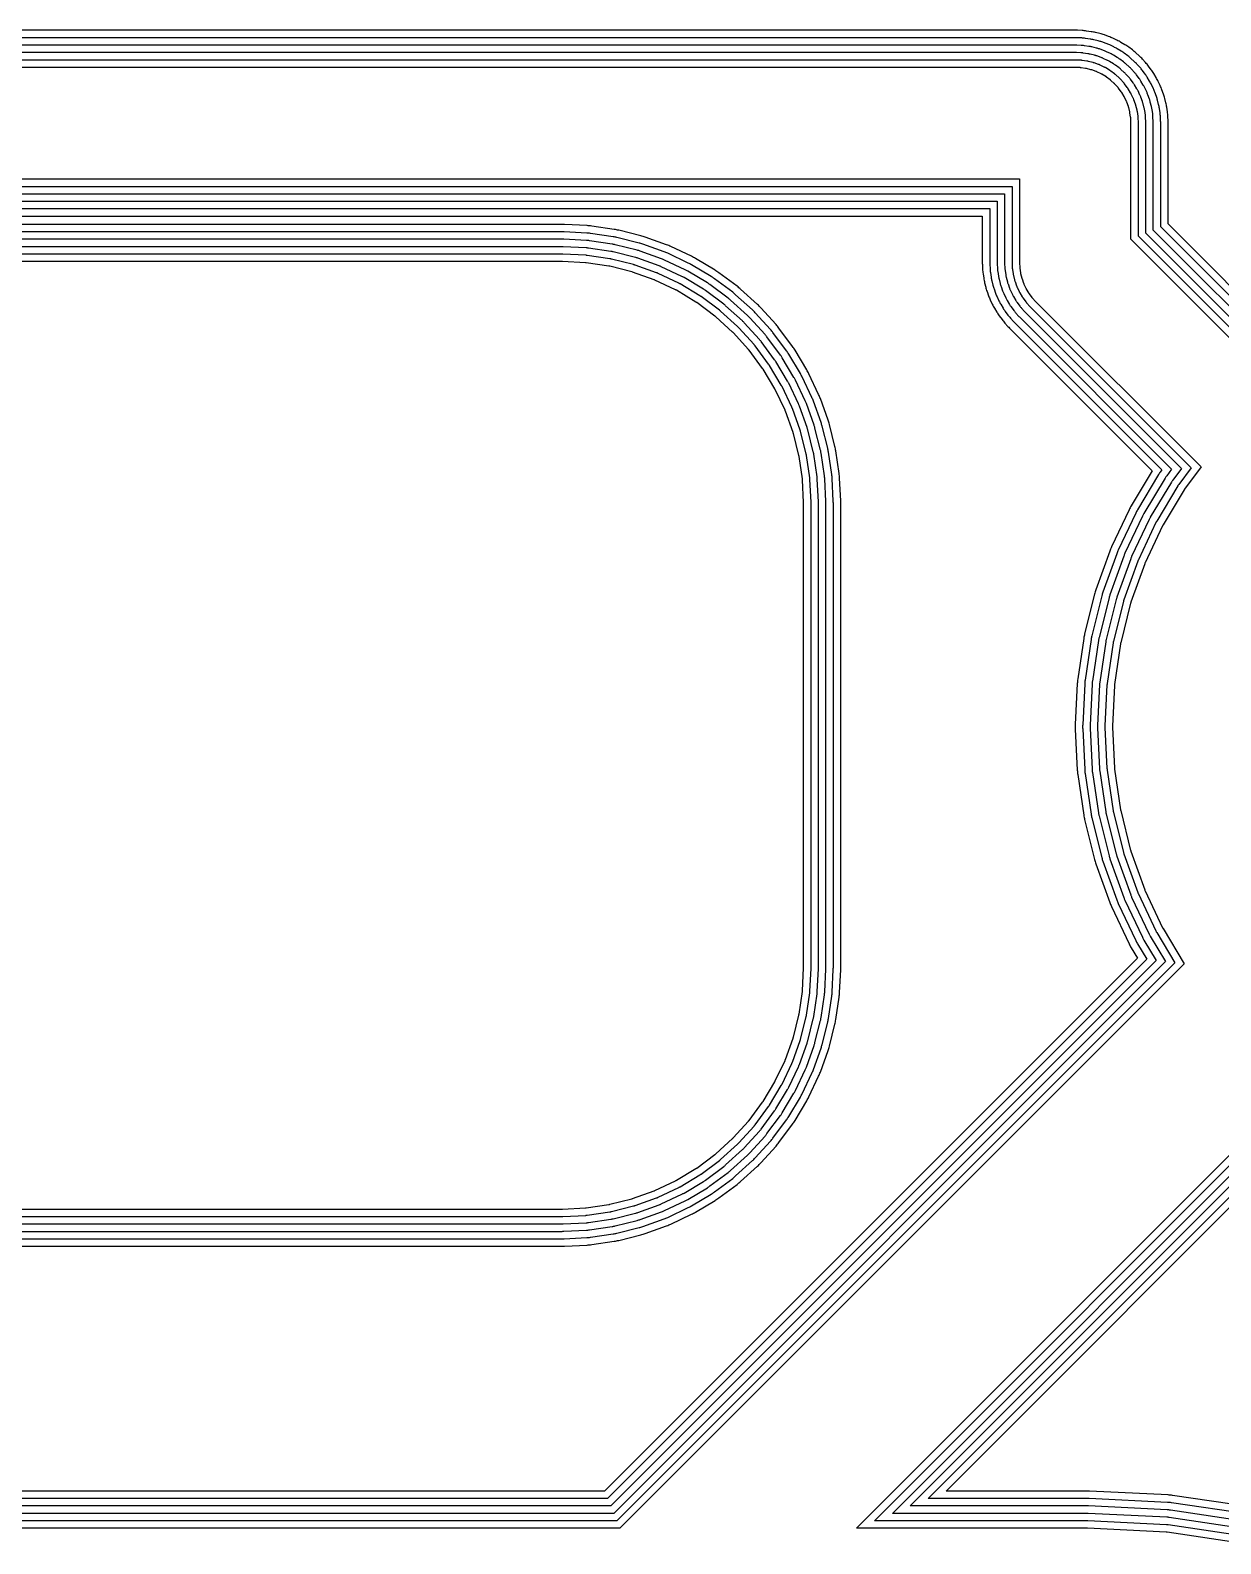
# Model space of a CAD drawing. Header units: metres. Extents: x 1.5 to 44, y 0.3 to 33.8.
# Drawn here: x 33.4 to 39.81, y 25.63 to 33.77 of the extents above; entities that cross this region are included whole.
import ezdxf

# ---------------------------------------------------------------- set-up
doc = ezdxf.new("R2010")
doc.units = ezdxf.units.M

msp = doc.modelspace()

# ---------------------------------------------------------------- linework, layer by layer
for points in [[(40.1468, 32.1105), (39.5251, 32.7322), (39.5251, 33.274), (39.5251, 33.2801), (39.5248, 33.2863), (39.5236, 33.3108), (39.5233, 33.3169), (39.5227, 33.323), (39.5221, 33.3291), (39.5212, 33.3352), (39.5176, 33.3595), (39.5167, 33.3655), (39.5155, 33.3716), (39.5143, 33.3776), (39.5128, 33.3836), (39.5069, 33.4074), (39.5053, 33.4133), (39.5036, 33.4192), (39.5017, 33.425), (39.4998, 33.4308), (39.4915, 33.454), (39.4893, 33.4597), (39.4871, 33.4654), (39.4847, 33.471), (39.4821, 33.4766), (39.4716, 33.4988), (39.4689, 33.5043), (39.4661, 33.5098), (39.4631, 33.5151), (39.46, 33.5204), (39.4474, 33.5415), (39.4442, 33.5467), (39.4409, 33.5519), (39.4374, 33.5569), (39.4338, 33.5619), (39.4192, 33.5816), (39.4154, 33.5865), (39.4116, 33.5913), (39.4077, 33.596), (39.4036, 33.6006), (39.3871, 33.6188), (39.3829, 33.6233), (39.3787, 33.6277), (39.3743, 33.6319), (39.3698, 33.6361), (39.3516, 33.6526), (39.347, 33.6567), (39.3423, 33.6606), (39.3375, 33.6644), (39.3326, 33.6682), (39.3129, 33.6828), (39.3079, 33.6864), (39.3029, 33.6899), (39.2977, 33.6932), (39.2925, 33.6964), (39.2714, 33.709), (39.2661, 33.7121), (39.2608, 33.7151), (39.2553, 33.7179), (39.2498, 33.7206), (39.2276, 33.7311), (39.222, 33.7337), (39.2164, 33.7361), (39.2107, 33.7383), (39.205, 33.7405), (39.1818, 33.7488), (39.176, 33.7507), (39.1702, 33.7526), (39.1643, 33.7543), (39.1584, 33.7559), (39.1346, 33.7618), (39.1286, 33.7633), (39.1226, 33.7645), (39.1165, 33.7657), (39.1105, 33.7666), (39.0862, 33.7702), (39.0801, 33.7711), (39.074, 33.7717), (39.0679, 33.7723), (39.0618, 33.7726), (39.0373, 33.7738), (39.0311, 33.7741), (39.025, 33.7741), (28.274, 33.7741)], [(40.1421, 32.0587), (39.4851, 32.7156), (39.4851, 33.274), (39.4851, 33.2792), (39.4849, 33.2843), (39.4837, 33.3088), (39.4834, 33.314), (39.4829, 33.3191), (39.4824, 33.3242), (39.4817, 33.3293), (39.4781, 33.3536), (39.4772, 33.3587), (39.4763, 33.3638), (39.4752, 33.3688), (39.474, 33.3738), (39.4681, 33.3976), (39.4668, 33.4026), (39.4653, 33.4076), (39.4638, 33.4125), (39.4621, 33.4174), (39.4538, 33.4405), (39.452, 33.4453), (39.4501, 33.4501), (39.4481, 33.4548), (39.4459, 33.4595), (39.4354, 33.4817), (39.4332, 33.4863), (39.4308, 33.4909), (39.4283, 33.4954), (39.4257, 33.4999), (39.4131, 33.5209), (39.4104, 33.5253), (39.4076, 33.5296), (39.4047, 33.5339), (39.4017, 33.5381), (39.387, 33.5578), (39.3839, 33.5619), (39.3807, 33.5659), (39.3774, 33.5699), (39.374, 33.5737), (39.3575, 33.5919), (39.354, 33.5957), (39.3504, 33.5994), (39.3467, 33.603), (39.3429, 33.6065), (39.3247, 33.623), (39.3209, 33.6264), (39.3169, 33.6297), (39.3129, 33.6329), (39.3088, 33.636), (39.2891, 33.6507), (39.2849, 33.6537), (39.2806, 33.6566), (39.2763, 33.6594), (39.2719, 33.6621), (39.2509, 33.6747), (39.2464, 33.6773), (39.2419, 33.6798), (39.2373, 33.6822), (39.2327, 33.6844), (39.2105, 33.6949), (39.2058, 33.6971), (39.2011, 33.6991), (39.1963, 33.701), (39.1915, 33.7028), (39.1684, 33.7111), (39.1635, 33.7128), (39.1586, 33.7143), (39.1536, 33.7158), (39.1486, 33.7171), (39.1248, 33.723), (39.1198, 33.7242), (39.1148, 33.7253), (39.1097, 33.7262), (39.1046, 33.7271), (39.0803, 33.7307), (39.0752, 33.7314), (39.0701, 33.7319), (39.065, 33.7324), (39.0598, 33.7327), (39.0353, 33.7339), (39.0302, 33.7341), (39.025, 33.7341), (28.274, 33.7341)], [(40.1382, 32.006), (39.4451, 32.699), (39.4451, 33.274), (39.4451, 33.2782), (39.4449, 33.2824), (39.4437, 33.3069), (39.4435, 33.311), (39.4431, 33.3152), (39.4427, 33.3193), (39.4421, 33.3235), (39.4385, 33.3478), (39.4378, 33.3519), (39.4371, 33.356), (39.4362, 33.3601), (39.4352, 33.3641), (39.4293, 33.3879), (39.4282, 33.392), (39.427, 33.396), (39.4258, 33.3999), (39.4244, 33.4039), (39.4162, 33.427), (39.4147, 33.4309), (39.4132, 33.4348), (39.4115, 33.4386), (39.4098, 33.4424), (39.3993, 33.4646), (39.3975, 33.4684), (39.3955, 33.4721), (39.3935, 33.4757), (39.3914, 33.4793), (39.3788, 33.5004), (39.3766, 33.5039), (39.3743, 33.5074), (39.372, 33.5109), (39.3695, 33.5142), (39.3549, 33.534), (39.3524, 33.5373), (39.3498, 33.5405), (39.3471, 33.5437), (39.3443, 33.5469), (39.3278, 33.565), (39.325, 33.5681), (39.3221, 33.5711), (39.3191, 33.574), (39.316, 33.5768), (39.2979, 33.5933), (39.2947, 33.5961), (39.2915, 33.5988), (39.2883, 33.6014), (39.285, 33.6039), (39.2652, 33.6185), (39.2619, 33.621), (39.2584, 33.6233), (39.2549, 33.6256), (39.2514, 33.6278), (39.2303, 33.6404), (39.2267, 33.6425), (39.2231, 33.6445), (39.2194, 33.6465), (39.2156, 33.6483), (39.1934, 33.6588), (39.1896, 33.6605), (39.1858, 33.6622), (39.1819, 33.6637), (39.178, 33.6652), (39.1549, 33.6734), (39.1509, 33.6748), (39.147, 33.676), (39.143, 33.6772), (39.1389, 33.6783), (39.1151, 33.6842), (39.1111, 33.6852), (39.107, 33.6861), (39.1029, 33.6868), (39.0988, 33.6875), (39.0745, 33.6911), (39.0703, 33.6917), (39.0662, 33.6921), (39.062, 33.6925), (39.0579, 33.6927), (39.0334, 33.6939), (39.0292, 33.6941), (39.025, 33.6941), (28.274, 33.6941)], [(40.1343, 31.9533), (39.4051, 32.6825), (39.4051, 33.274), (39.4051, 33.2772), (39.405, 33.2804), (39.4038, 33.3049), (39.4036, 33.3081), (39.4033, 33.3113), (39.403, 33.3144), (39.4025, 33.3176), (39.3989, 33.3419), (39.3984, 33.345), (39.3978, 33.3482), (39.3972, 33.3513), (39.3964, 33.3544), (39.3905, 33.3782), (39.3897, 33.3813), (39.3888, 33.3844), (39.3878, 33.3874), (39.3868, 33.3904), (39.3785, 33.4135), (39.3774, 33.4165), (39.3762, 33.4195), (39.3749, 33.4224), (39.3736, 33.4253), (39.3631, 33.4475), (39.3617, 33.4504), (39.3603, 33.4532), (39.3587, 33.456), (39.3571, 33.4588), (39.3445, 33.4798), (39.3428, 33.4825), (39.3411, 33.4852), (39.3393, 33.4878), (39.3374, 33.4904), (39.3228, 33.5101), (39.3208, 33.5127), (39.3189, 33.5152), (39.3168, 33.5176), (39.3147, 33.52), (39.2982, 33.5382), (39.296, 33.5405), (39.2938, 33.5428), (39.2915, 33.545), (39.2892, 33.5472), (39.271, 33.5637), (39.2686, 33.5658), (39.2662, 33.5679), (39.2637, 33.5698), (39.2611, 33.5718), (39.2414, 33.5864), (39.2388, 33.5883), (39.2362, 33.5901), (39.2335, 33.5918), (39.2308, 33.5935), (39.2098, 33.6061), (39.207, 33.6077), (39.2042, 33.6093), (39.2014, 33.6107), (39.1985, 33.6121), (39.1763, 33.6226), (39.1734, 33.6239), (39.1705, 33.6252), (39.1675, 33.6264), (39.1645, 33.6275), (39.1414, 33.6358), (39.1384, 33.6368), (39.1354, 33.6378), (39.1323, 33.6387), (39.1292, 33.6395), (39.1054, 33.6454), (39.1023, 33.6462), (39.0992, 33.6468), (39.096, 33.6474), (39.0929, 33.6479), (39.0686, 33.6515), (39.0654, 33.652), (39.0623, 33.6523), (39.0591, 33.6526), (39.0559, 33.6528), (39.0314, 33.654), (39.0282, 33.6541), (39.025, 33.6541), (28.274, 33.6541)], [(40.1304, 31.9006), (39.3651, 32.6659), (39.3651, 33.274), (39.3651, 33.2762), (39.365, 33.2784), (39.3638, 33.3029), (39.3637, 33.3051), (39.3635, 33.3074), (39.3633, 33.3095), (39.363, 33.3117), (39.3594, 33.336), (39.359, 33.3382), (39.3586, 33.3404), (39.3581, 33.3425), (39.3576, 33.3447), (39.3517, 33.3685), (39.3511, 33.3706), (39.3505, 33.3727), (39.3498, 33.3749), (39.3491, 33.3769), (39.3408, 33.4001), (39.3401, 33.4021), (39.3392, 33.4042), (39.3384, 33.4062), (39.3375, 33.4082), (39.327, 33.4304), (39.326, 33.4324), (39.325, 33.4343), (39.3239, 33.4363), (39.3228, 33.4382), (39.3102, 33.4592), (39.309, 33.4611), (39.3078, 33.463), (39.3066, 33.4648), (39.3053, 33.4666), (39.2907, 33.4863), (39.2893, 33.4881), (39.2879, 33.4898), (39.2865, 33.4915), (39.285, 33.4931), (39.2686, 33.5113), (39.2671, 33.5129), (39.2655, 33.5145), (39.2639, 33.5161), (39.2623, 33.5176), (39.2441, 33.534), (39.2425, 33.5355), (39.2408, 33.5369), (39.2391, 33.5383), (39.2373, 33.5397), (39.2176, 33.5543), (39.2158, 33.5556), (39.214, 33.5568), (39.2121, 33.558), (39.2102, 33.5592), (39.1892, 33.5718), (39.1873, 33.5729), (39.1853, 33.574), (39.1834, 33.575), (39.1814, 33.576), (39.1592, 33.5865), (39.1572, 33.5874), (39.1552, 33.5882), (39.1531, 33.5891), (39.1511, 33.5898), (39.1279, 33.5981), (39.1259, 33.5988), (39.1237, 33.5995), (39.1216, 33.6001), (39.1195, 33.6007), (39.0957, 33.6066), (39.0935, 33.6071), (39.0914, 33.6076), (39.0892, 33.608), (39.087, 33.6084), (39.0627, 33.612), (39.0605, 33.6123), (39.0584, 33.6125), (39.0561, 33.6127), (39.0539, 33.6128), (39.0294, 33.614), (39.0272, 33.6141), (39.025, 33.6141), (28.274, 33.6141)], [(40.1265, 31.848), (39.3251, 32.6493), (39.3251, 33.274), (39.3251, 33.2752), (39.3251, 33.2765), (39.3239, 33.301), (39.3238, 33.3022), (39.3237, 33.3034), (39.3236, 33.3046), (39.3234, 33.3059), (39.3198, 33.3301), (39.3196, 33.3314), (39.3194, 33.3326), (39.3191, 33.3338), (39.3188, 33.335), (39.3129, 33.3588), (39.3126, 33.36), (39.3122, 33.3611), (39.3118, 33.3623), (39.3114, 33.3635), (39.3032, 33.3866), (39.3027, 33.3877), (39.3023, 33.3889), (39.3018, 33.39), (39.3013, 33.3911), (39.2908, 33.4133), (39.2903, 33.4144), (39.2897, 33.4155), (39.2891, 33.4166), (39.2885, 33.4176), (39.2759, 33.4387), (39.2752, 33.4397), (39.2746, 33.4408), (39.2739, 33.4418), (39.2731, 33.4428), (39.2585, 33.4625), (39.2578, 33.4635), (39.257, 33.4644), (39.2562, 33.4653), (39.2554, 33.4663), (39.2389, 33.4845), (39.2381, 33.4854), (39.2372, 33.4862), (39.2364, 33.4871), (39.2355, 33.4879), (39.2173, 33.5044), (39.2163, 33.5052), (39.2154, 33.506), (39.2145, 33.5068), (39.2135, 33.5075), (39.1938, 33.5221), (39.1928, 33.5229), (39.1918, 33.5236), (39.1907, 33.5242), (39.1897, 33.5249), (39.1686, 33.5375), (39.1676, 33.5381), (39.1665, 33.5387), (39.1654, 33.5393), (39.1643, 33.5398), (39.1421, 33.5503), (39.141, 33.5508), (39.1399, 33.5513), (39.1387, 33.5517), (39.1376, 33.5522), (39.1145, 33.5604), (39.1133, 33.5608), (39.1121, 33.5612), (39.111, 33.5616), (39.1098, 33.5619), (39.086, 33.5678), (39.0848, 33.5681), (39.0836, 33.5684), (39.0824, 33.5686), (39.0811, 33.5688), (39.0569, 33.5724), (39.0556, 33.5726), (39.0544, 33.5727), (39.0532, 33.5728), (39.052, 33.5729), (39.0275, 33.5741), (39.0262, 33.5741), (39.025, 33.5741), (28.274, 33.5741)], [(28.3983, 32.9739), (38.7249, 32.9739), (38.7249, 32.525), (38.7249, 32.5238), (38.7249, 32.5226), (38.7262, 32.498), (38.7262, 32.4968), (38.7263, 32.4956), (38.7265, 32.4944), (38.7266, 32.4932), (38.7302, 32.4689), (38.7304, 32.4677), (38.7307, 32.4665), (38.7309, 32.4653), (38.7312, 32.4641), (38.7372, 32.4403), (38.7375, 32.4391), (38.7378, 32.4379), (38.7382, 32.4367), (38.7386, 32.4356), (38.7468, 32.4124), (38.7473, 32.4113), (38.7477, 32.4102), (38.7482, 32.409), (38.7487, 32.4079), (38.7592, 32.3857), (38.7598, 32.3846), (38.7603, 32.3835), (38.7609, 32.3825), (38.7615, 32.3814), (38.7742, 32.3603), (38.7748, 32.3593), (38.7755, 32.3583), (38.7762, 32.3573), (38.7769, 32.3563), (38.7915, 32.3365), (38.7922, 32.3356), (38.793, 32.3346), (38.7938, 32.3337), (38.7946, 32.3328), (38.8111, 32.3146), (38.8119, 32.3137), (38.8128, 32.3128), (39.7021, 31.4235), (39.614, 31.3048), (39.6133, 31.3038), (39.6126, 31.3028), (39.612, 31.3018), (39.6113, 31.3008), (39.4978, 31.1114), (39.4972, 31.1103), (39.4966, 31.1092), (39.496, 31.1081), (39.4955, 31.107), (39.4011, 30.9074), (39.4006, 30.9063), (39.4001, 30.9052), (39.3996, 30.904), (39.3992, 30.9029), (39.3248, 30.695), (39.3244, 30.6938), (39.324, 30.6927), (39.3237, 30.6915), (39.3234, 30.6903), (39.2697, 30.4761), (39.2695, 30.4749), (39.2692, 30.4737), (39.269, 30.4725), (39.2688, 30.4713), (39.2364, 30.2529), (39.2362, 30.2517), (39.2361, 30.2505), (39.236, 30.2492), (39.2359, 30.248), (39.2251, 30.0275), (39.225, 30.0262), (39.225, 30.025), (39.225, 30.0238), (39.2251, 30.0226), (39.2359, 29.802), (39.236, 29.8008), (39.2361, 29.7996), (39.2362, 29.7984), (39.2364, 29.7971), (39.2688, 29.5787), (39.269, 29.5775), (39.2692, 29.5763), (39.2695, 29.5751), (39.2697, 29.5739), (39.3234, 29.3597), (39.3237, 29.3585), (39.324, 29.3574), (39.3244, 29.3562), (39.3248, 29.355), (39.3992, 29.1471), (39.3996, 29.146), (39.4001, 29.1448), (39.4006, 29.1437), (39.4011, 29.1426), (39.4955, 28.943), (39.496, 28.9419), (39.4966, 28.9408), (39.4972, 28.9397), (39.4978, 28.9387), (39.6113, 28.7493), (39.6118, 28.7485), (36.5743, 25.711), (29.183, 25.711)], [(28.4149, 32.9339), (38.6849, 32.9339), (38.6849, 32.525), (38.6849, 32.5228), (38.685, 32.5206), (38.6862, 32.4961), (38.6863, 32.4939), (38.6865, 32.4917), (38.6868, 32.4895), (38.6871, 32.4873), (38.6907, 32.463), (38.691, 32.4608), (38.6914, 32.4587), (38.6919, 32.4565), (38.6924, 32.4543), (38.6984, 32.4305), (38.6989, 32.4284), (38.6995, 32.4263), (38.7002, 32.4242), (38.7009, 32.4221), (38.7092, 32.399), (38.71, 32.3969), (38.7108, 32.3949), (38.7116, 32.3928), (38.7126, 32.3908), (38.7231, 32.3686), (38.724, 32.3666), (38.725, 32.3647), (38.7261, 32.3627), (38.7272, 32.3608), (38.7398, 32.3398), (38.741, 32.3379), (38.7422, 32.336), (38.7435, 32.3342), (38.7448, 32.3324), (38.7594, 32.3127), (38.7607, 32.311), (38.7621, 32.3092), (38.7635, 32.3075), (38.765, 32.3059), (38.7815, 32.2877), (38.783, 32.2861), (38.7845, 32.2845), (39.6494, 31.4196), (39.5819, 31.3287), (39.5806, 31.3269), (39.5794, 31.325), (39.5782, 31.3232), (39.577, 31.3213), (39.4635, 31.1319), (39.4624, 31.13), (39.4613, 31.1281), (39.4603, 31.1261), (39.4593, 31.1241), (39.3649, 30.9245), (39.364, 30.9225), (39.3631, 30.9205), (39.3623, 30.9184), (39.3615, 30.9164), (39.2872, 30.7085), (39.2864, 30.7064), (39.2858, 30.7043), (39.2852, 30.7022), (39.2846, 30.7), (39.2309, 30.4858), (39.2304, 30.4837), (39.23, 30.4815), (39.2296, 30.4794), (39.2292, 30.4772), (39.1968, 30.2588), (39.1965, 30.2566), (39.1963, 30.2544), (39.1961, 30.2522), (39.196, 30.25), (39.1851, 30.0294), (39.185, 30.0272), (39.185, 30.025), (39.185, 30.0228), (39.1851, 30.0206), (39.196, 29.8001), (39.1961, 29.7979), (39.1963, 29.7957), (39.1965, 29.7935), (39.1968, 29.7913), (39.2292, 29.5729), (39.2296, 29.5707), (39.23, 29.5685), (39.2304, 29.5663), (39.2309, 29.5642), (39.2846, 29.35), (39.2852, 29.3479), (39.2858, 29.3457), (39.2864, 29.3436), (39.2872, 29.3416), (39.3615, 29.1337), (39.3623, 29.1316), (39.3631, 29.1295), (39.364, 29.1275), (39.3649, 29.1255), (39.4593, 28.9259), (39.4603, 28.9239), (39.4613, 28.9219), (39.4624, 28.92), (39.4635, 28.9181), (39.5614, 28.7547), (36.5578, 25.751), (29.183, 25.751)], [(28.4315, 32.8939), (38.6449, 32.8939), (38.6449, 32.525), (38.6449, 32.5218), (38.645, 32.5186), (38.6462, 32.4941), (38.6464, 32.4909), (38.6467, 32.4878), (38.6471, 32.4846), (38.6475, 32.4814), (38.6511, 32.4571), (38.6516, 32.454), (38.6522, 32.4509), (38.6529, 32.4477), (38.6536, 32.4446), (38.6596, 32.4208), (38.6604, 32.4177), (38.6613, 32.4147), (38.6622, 32.4116), (38.6633, 32.4086), (38.6715, 32.3855), (38.6726, 32.3825), (38.6738, 32.3795), (38.6751, 32.3766), (38.6764, 32.3737), (38.6869, 32.3515), (38.6883, 32.3487), (38.6898, 32.3458), (38.6913, 32.343), (38.6929, 32.3403), (38.7055, 32.3192), (38.7072, 32.3165), (38.709, 32.3138), (38.7108, 32.3112), (38.7126, 32.3086), (38.7272, 32.2889), (38.7292, 32.2864), (38.7312, 32.2839), (38.7332, 32.2814), (38.7353, 32.279), (38.7518, 32.2608), (38.754, 32.2585), (38.7562, 32.2562), (39.5967, 31.4157), (39.5498, 31.3525), (39.5479, 31.3499), (39.5461, 31.3473), (39.5444, 31.3446), (39.5427, 31.3419), (39.4292, 31.1525), (39.4276, 31.1497), (39.426, 31.1469), (39.4246, 31.1441), (39.4232, 31.1412), (39.3288, 30.9416), (39.3274, 30.9387), (39.3262, 30.9358), (39.325, 30.9328), (39.3239, 30.9298), (39.2495, 30.7219), (39.2485, 30.7189), (39.2475, 30.7159), (39.2466, 30.7128), (39.2458, 30.7097), (39.1921, 30.4956), (39.1914, 30.4924), (39.1907, 30.4893), (39.1902, 30.4862), (39.1897, 30.483), (39.1573, 30.2646), (39.1568, 30.2615), (39.1565, 30.2583), (39.1562, 30.2551), (39.156, 30.2519), (39.1452, 30.0314), (39.1451, 30.0282), (39.145, 30.025), (39.1451, 30.0218), (39.1452, 30.0186), (39.156, 29.7981), (39.1562, 29.7949), (39.1565, 29.7917), (39.1568, 29.7886), (39.1573, 29.7854), (39.1897, 29.567), (39.1902, 29.5638), (39.1907, 29.5607), (39.1914, 29.5576), (39.1921, 29.5545), (39.2458, 29.3403), (39.2466, 29.3372), (39.2475, 29.3341), (39.2485, 29.3311), (39.2495, 29.3281), (39.3239, 29.1202), (39.325, 29.1172), (39.3262, 29.1142), (39.3274, 29.1113), (39.3288, 29.1084), (39.4232, 28.9088), (39.4246, 28.9059), (39.426, 28.9031), (39.4276, 28.9003), (39.4292, 28.8975), (39.5111, 28.7609), (36.5412, 25.791), (29.183, 25.791)], [(28.448, 32.8539), (38.6049, 32.8539), (38.6049, 32.525), (38.6049, 32.5208), (38.6051, 32.5167), (38.6063, 32.4922), (38.6066, 32.488), (38.6069, 32.4838), (38.6074, 32.4797), (38.6079, 32.4756), (38.6115, 32.4513), (38.6122, 32.4472), (38.613, 32.4431), (38.6138, 32.439), (38.6148, 32.4349), (38.6208, 32.4111), (38.6218, 32.4071), (38.623, 32.4031), (38.6242, 32.3991), (38.6256, 32.3951), (38.6339, 32.372), (38.6353, 32.3681), (38.6369, 32.3642), (38.6385, 32.3604), (38.6402, 32.3566), (38.6507, 32.3344), (38.6526, 32.3307), (38.6545, 32.327), (38.6565, 32.3233), (38.6586, 32.3197), (38.6712, 32.2987), (38.6734, 32.2951), (38.6757, 32.2916), (38.6781, 32.2882), (38.6805, 32.2848), (38.6951, 32.2651), (38.6976, 32.2617), (38.7003, 32.2585), (38.7029, 32.2553), (38.7057, 32.2522), (38.7222, 32.234), (38.725, 32.2309), (38.7279, 32.2279), (39.544, 31.4119), (39.5177, 31.3763), (39.5152, 31.3729), (39.5129, 31.3695), (39.5106, 31.366), (39.5084, 31.3624), (39.3949, 31.1731), (39.3928, 31.1694), (39.3908, 31.1658), (39.3888, 31.1621), (39.387, 31.1583), (39.2926, 30.9587), (39.2909, 30.9549), (39.2892, 30.9511), (39.2877, 30.9472), (39.2862, 30.9433), (39.2118, 30.7354), (39.2105, 30.7315), (39.2092, 30.7275), (39.2081, 30.7235), (39.207, 30.7195), (39.1533, 30.5053), (39.1524, 30.5012), (39.1515, 30.4971), (39.1507, 30.493), (39.1501, 30.4889), (39.1177, 30.2705), (39.1171, 30.2664), (39.1167, 30.2622), (39.1163, 30.2581), (39.1161, 30.2539), (39.1052, 30.0334), (39.1051, 30.0292), (39.105, 30.025), (39.1051, 30.0208), (39.1052, 30.0167), (39.1161, 29.7961), (39.1163, 29.792), (39.1167, 29.7878), (39.1171, 29.7837), (39.1177, 29.7795), (39.1501, 29.5611), (39.1507, 29.557), (39.1515, 29.5529), (39.1524, 29.5488), (39.1533, 29.5448), (39.207, 29.3306), (39.2081, 29.3265), (39.2092, 29.3225), (39.2105, 29.3185), (39.2118, 29.3146), (39.2862, 29.1067), (39.2877, 29.1028), (39.2892, 29.0989), (39.2909, 29.0951), (39.2926, 29.0913), (39.387, 28.8917), (39.3888, 28.8879), (39.3908, 28.8842), (39.3928, 28.8806), (39.3949, 28.877), (39.4607, 28.7671), (36.5246, 25.831), (29.183, 25.831)], [(28.4646, 32.8139), (38.5649, 32.8139), (38.5649, 32.525), (38.565, 32.5199), (38.5651, 32.5147), (38.5663, 32.4902), (38.5667, 32.485), (38.5671, 32.4799), (38.5677, 32.4748), (38.5684, 32.4697), (38.572, 32.4454), (38.5728, 32.4403), (38.5737, 32.4352), (38.5748, 32.4302), (38.576, 32.4252), (38.582, 32.4014), (38.5833, 32.3964), (38.5847, 32.3914), (38.5863, 32.3865), (38.5879, 32.3817), (38.5962, 32.3585), (38.598, 32.3537), (38.5999, 32.3489), (38.6019, 32.3442), (38.6041, 32.3395), (38.6146, 32.3173), (38.6168, 32.3127), (38.6192, 32.3081), (38.6217, 32.3036), (38.6243, 32.2991), (38.6369, 32.2781), (38.6396, 32.2737), (38.6424, 32.2694), (38.6453, 32.2651), (38.6484, 32.261), (38.663, 32.2412), (38.6661, 32.2371), (38.6693, 32.2331), (38.6726, 32.2292), (38.6761, 32.2253), (38.6925, 32.2071), (38.6961, 32.2033), (38.6997, 32.1997), (39.4913, 31.408), (39.4855, 31.4001), (39.4825, 31.396), (39.4796, 31.3917), (39.4768, 31.3874), (39.4741, 31.383), (39.3606, 31.1936), (39.358, 31.1892), (39.3555, 31.1846), (39.3531, 31.1801), (39.3509, 31.1754), (39.2564, 30.9758), (39.2543, 30.9712), (39.2523, 30.9664), (39.2504, 30.9616), (39.2486, 30.9568), (39.1742, 30.7489), (39.1725, 30.744), (39.1709, 30.7391), (39.1695, 30.7342), (39.1682, 30.7292), (39.1145, 30.515), (39.1133, 30.51), (39.1123, 30.5049), (39.1113, 30.4999), (39.1105, 30.4948), (39.0781, 30.2764), (39.0774, 30.2713), (39.0769, 30.2661), (39.0764, 30.261), (39.0761, 30.2559), (39.0653, 30.0353), (39.0651, 30.0302), (39.065, 30.025), (39.0651, 30.0199), (39.0653, 30.0147), (39.0761, 29.7942), (39.0764, 29.789), (39.0769, 29.7839), (39.0774, 29.7788), (39.0781, 29.7737), (39.1105, 29.5552), (39.1113, 29.5502), (39.1123, 29.5451), (39.1133, 29.54), (39.1145, 29.535), (39.1682, 29.3208), (39.1695, 29.3159), (39.1709, 29.3109), (39.1725, 29.306), (39.1742, 29.3011), (39.2486, 29.0932), (39.2504, 29.0884), (39.2523, 29.0836), (39.2543, 29.0789), (39.2564, 29.0742), (39.3509, 28.8746), (39.3531, 28.87), (39.3555, 28.8654), (39.358, 28.8609), (39.3606, 28.8564), (39.4104, 28.7733), (36.5081, 25.871), (29.183, 25.871)], [(28.4812, 32.7739), (38.5249, 32.7739), (38.5249, 32.525), (38.525, 32.5189), (38.5252, 32.5127), (38.5264, 32.4882), (38.5268, 32.4821), (38.5273, 32.476), (38.528, 32.4699), (38.5288, 32.4638), (38.5324, 32.4395), (38.5334, 32.4335), (38.5345, 32.4274), (38.5358, 32.4214), (38.5372, 32.4155), (38.5431, 32.3917), (38.5447, 32.3857), (38.5464, 32.3798), (38.5483, 32.374), (38.5503, 32.3682), (38.5585, 32.3451), (38.5607, 32.3393), (38.563, 32.3336), (38.5654, 32.328), (38.5679, 32.3224), (38.5784, 32.3002), (38.5811, 32.2947), (38.5839, 32.2893), (38.5869, 32.2839), (38.59, 32.2786), (38.6026, 32.2575), (38.6058, 32.2523), (38.6092, 32.2472), (38.6126, 32.2421), (38.6162, 32.2371), (38.6309, 32.2174), (38.6346, 32.2125), (38.6384, 32.2077), (38.6424, 32.203), (38.6464, 32.1984), (38.6629, 32.1803), (38.6671, 32.1758), (38.6714, 32.1714), (39.4395, 31.4032), (39.3263, 31.2142), (39.3232, 31.2089), (39.3202, 31.2035), (39.3174, 31.1981), (39.3147, 31.1925), (39.2203, 30.9929), (39.2177, 30.9874), (39.2153, 30.9817), (39.213, 30.976), (39.2109, 30.9703), (39.1365, 30.7624), (39.1345, 30.7566), (39.1327, 30.7507), (39.131, 30.7448), (39.1294, 30.7389), (39.0757, 30.5247), (39.0743, 30.5187), (39.073, 30.5127), (39.0719, 30.5067), (39.071, 30.5006), (39.0386, 30.2822), (39.0377, 30.2762), (39.0371, 30.2701), (39.0365, 30.2639), (39.0361, 30.2578), (39.0253, 30.0373), (39.0251, 30.0311), (39.025, 30.025), (39.0251, 30.0189), (39.0253, 30.0127), (39.0361, 29.7922), (39.0365, 29.7861), (39.0371, 29.78), (39.0377, 29.7739), (39.0386, 29.7678), (39.071, 29.5494), (39.0719, 29.5433), (39.073, 29.5373), (39.0743, 29.5313), (39.0757, 29.5253), (39.1294, 29.3111), (39.131, 29.3052), (39.1327, 29.2993), (39.1345, 29.2935), (39.1365, 29.2876), (39.2109, 29.0798), (39.213, 29.074), (39.2153, 29.0683), (39.2177, 29.0627), (39.2203, 29.0571), (39.3147, 28.8575), (39.3174, 28.852), (39.3202, 28.8465), (39.3232, 28.8411), (39.3263, 28.8358), (39.36, 28.7795), (36.4915, 25.911), (29.183, 25.911)], [(32.263, 27.229), (36.263, 27.229), (36.2691, 27.2291), (36.2753, 27.2293), (36.3978, 27.2353), (36.4039, 27.2357), (36.41, 27.2362), (36.4161, 27.2369), (36.4222, 27.2377), (36.5436, 27.2557), (36.5496, 27.2567), (36.5556, 27.2578), (36.5617, 27.2591), (36.5676, 27.2605), (36.6866, 27.2903), (36.6925, 27.2919), (36.6984, 27.2936), (36.7043, 27.2955), (36.7101, 27.2975), (36.8256, 27.3388), (36.8313, 27.3409), (36.837, 27.3432), (36.8427, 27.3456), (36.8483, 27.3482), (36.9591, 27.4006), (36.9647, 27.4033), (36.9701, 27.4061), (36.9755, 27.4091), (36.9808, 27.4122), (37.086, 27.4752), (37.0912, 27.4785), (37.0964, 27.4818), (37.1014, 27.4853), (37.1064, 27.4889), (37.2049, 27.5619), (37.2098, 27.5657), (37.2146, 27.5695), (37.2193, 27.5734), (37.2239, 27.5775), (37.3148, 27.6599), (37.3193, 27.6641), (37.3237, 27.6684), (37.328, 27.6727), (37.3321, 27.6772), (37.4145, 27.7681), (37.4186, 27.7727), (37.4225, 27.7774), (37.4264, 27.7822), (37.4301, 27.7871), (37.5032, 27.8856), (37.5067, 27.8906), (37.5102, 27.8957), (37.5136, 27.9008), (37.5168, 27.906), (37.5798, 28.0112), (37.5829, 28.0165), (37.5859, 28.0219), (37.5887, 28.0274), (37.5914, 28.0329), (37.6439, 28.1438), (37.6464, 28.1493), (37.6488, 28.155), (37.6511, 28.1607), (37.6532, 28.1664), (37.6946, 28.2819), (37.6966, 28.2877), (37.6984, 28.2936), (37.7001, 28.2995), (37.7017, 28.3054), (37.7315, 28.4244), (37.7329, 28.4304), (37.7342, 28.4364), (37.7353, 28.4424), (37.7363, 28.4485), (37.7543, 28.5698), (37.7551, 28.5759), (37.7558, 28.582), (37.7563, 28.5881), (37.7567, 28.5942), (37.7627, 28.7167), (37.7629, 28.7229), (37.763, 28.729), (37.763, 31.229), (37.7629, 31.2351), (37.7627, 31.2413), (37.7567, 31.3638), (37.7563, 31.3699), (37.7558, 31.376), (37.7551, 31.3821), (37.7543, 31.3882), (37.7363, 31.5096), (37.7353, 31.5156), (37.7342, 31.5216), (37.7329, 31.5277), (37.7315, 31.5336), (37.7017, 31.6526), (37.7001, 31.6585), (37.6984, 31.6644), (37.6966, 31.6703), (37.6946, 31.6761), (37.6532, 31.7916), (37.6511, 31.7973), (37.6488, 31.803), (37.6464, 31.8087), (37.6439, 31.8143), (37.5914, 31.9251), (37.5887, 31.9307), (37.5859, 31.9361), (37.5829, 31.9415), (37.5798, 31.9468), (37.5168, 32.052), (37.5136, 32.0572), (37.5102, 32.0624), (37.5067, 32.0674), (37.5032, 32.0724), (37.4301, 32.1709), (37.4264, 32.1758), (37.4225, 32.1806), (37.4186, 32.1853), (37.4145, 32.1899), (37.3321, 32.2808), (37.328, 32.2853), (37.3237, 32.2897), (37.3193, 32.294), (37.3148, 32.2981), (37.2239, 32.3805), (37.2193, 32.3846), (37.2146, 32.3885), (37.2098, 32.3924), (37.2049, 32.3961), (37.1064, 32.4692), (37.1014, 32.4727), (37.0964, 32.4762), (37.0912, 32.4796), (37.086, 32.4828), (36.9808, 32.5458), (36.9755, 32.5489), (36.9701, 32.5519), (36.9647, 32.5547), (36.9591, 32.5574), (36.8483, 32.6099), (36.8427, 32.6124), (36.837, 32.6148), (36.8313, 32.6171), (36.8256, 32.6192), (36.7101, 32.6606), (36.7043, 32.6626), (36.6984, 32.6644), (36.6925, 32.6661), (36.6866, 32.6677), (36.5676, 32.6975), (36.5617, 32.6989), (36.5556, 32.7002), (36.5496, 32.7013), (36.5436, 32.7023), (36.4222, 32.7203), (36.4161, 32.7211), (36.41, 32.7218), (36.4039, 32.7223), (36.3978, 32.7227), (36.2753, 32.7287), (36.2691, 32.7289), (36.263, 32.729), (32.263, 32.729)], [(32.263, 27.269), (36.263, 27.269), (36.2682, 27.2691), (36.2733, 27.2693), (36.3958, 27.2753), (36.401, 27.2756), (36.4061, 27.276), (36.4112, 27.2766), (36.4163, 27.2773), (36.5377, 27.2953), (36.5428, 27.2961), (36.5478, 27.2971), (36.5529, 27.2981), (36.5579, 27.2993), (36.6769, 27.3291), (36.6819, 27.3304), (36.6868, 27.3319), (36.6917, 27.3334), (36.6966, 27.3351), (36.8121, 27.3764), (36.8169, 27.3782), (36.8217, 27.3801), (36.8265, 27.3822), (36.8312, 27.3843), (36.942, 27.4368), (36.9467, 27.439), (36.9513, 27.4414), (36.9558, 27.4439), (36.9602, 27.4465), (37.0654, 27.5096), (37.0698, 27.5123), (37.0741, 27.5151), (37.0784, 27.518), (37.0826, 27.521), (37.1811, 27.5941), (37.1852, 27.5972), (37.1892, 27.6004), (37.1932, 27.6037), (37.197, 27.6071), (37.2879, 27.6895), (37.2917, 27.693), (37.2954, 27.6966), (37.299, 27.7003), (37.3025, 27.7041), (37.3849, 27.795), (37.3883, 27.7989), (37.3916, 27.8028), (37.3948, 27.8068), (37.3979, 27.8109), (37.471, 27.9095), (37.474, 27.9136), (37.477, 27.9179), (37.4798, 27.9222), (37.4825, 27.9266), (37.5455, 28.0318), (37.5481, 28.0363), (37.5506, 28.0408), (37.553, 28.0453), (37.5553, 28.05), (37.6077, 28.1609), (37.6098, 28.1656), (37.6119, 28.1703), (37.6138, 28.1751), (37.6156, 28.1799), (37.6569, 28.2954), (37.6586, 28.3003), (37.6601, 28.3052), (37.6616, 28.3101), (37.6629, 28.3151), (37.6927, 28.4341), (37.6939, 28.4391), (37.695, 28.4442), (37.6959, 28.4492), (37.6967, 28.4543), (37.7147, 28.5757), (37.7154, 28.5808), (37.716, 28.5859), (37.7164, 28.591), (37.7167, 28.5962), (37.7228, 28.7187), (37.7229, 28.7239), (37.723, 28.729), (37.723, 31.229), (37.7229, 31.2342), (37.7228, 31.2393), (37.7167, 31.3618), (37.7164, 31.367), (37.716, 31.3721), (37.7154, 31.3772), (37.7147, 31.3823), (37.6967, 31.5037), (37.6959, 31.5088), (37.695, 31.5138), (37.6939, 31.5189), (37.6927, 31.5239), (37.6629, 31.6429), (37.6616, 31.6479), (37.6601, 31.6528), (37.6586, 31.6577), (37.6569, 31.6626), (37.6156, 31.7781), (37.6138, 31.7829), (37.6119, 31.7877), (37.6098, 31.7925), (37.6077, 31.7972), (37.5553, 31.908), (37.553, 31.9127), (37.5506, 31.9173), (37.5481, 31.9218), (37.5455, 31.9262), (37.4825, 32.0314), (37.4798, 32.0358), (37.477, 32.0401), (37.474, 32.0444), (37.471, 32.0486), (37.3979, 32.1471), (37.3948, 32.1512), (37.3916, 32.1552), (37.3883, 32.1592), (37.3849, 32.163), (37.3025, 32.2539), (37.299, 32.2577), (37.2954, 32.2614), (37.2917, 32.265), (37.2879, 32.2685), (37.197, 32.3509), (37.1932, 32.3543), (37.1892, 32.3576), (37.1852, 32.3608), (37.1811, 32.3639), (37.0826, 32.437), (37.0784, 32.44), (37.0741, 32.443), (37.0698, 32.4458), (37.0654, 32.4485), (36.9602, 32.5115), (36.9558, 32.5141), (36.9513, 32.5166), (36.9467, 32.519), (36.942, 32.5213), (36.8312, 32.5737), (36.8265, 32.5758), (36.8217, 32.5779), (36.8169, 32.5798), (36.8121, 32.5816), (36.6966, 32.6229), (36.6917, 32.6246), (36.6868, 32.6261), (36.6819, 32.6276), (36.6769, 32.6289), (36.5579, 32.6587), (36.5529, 32.6599), (36.5478, 32.661), (36.5428, 32.6619), (36.5377, 32.6627), (36.4163, 32.6807), (36.4112, 32.6814), (36.4061, 32.682), (36.401, 32.6824), (36.3958, 32.6827), (36.2733, 32.6888), (36.2682, 32.6889), (36.263, 32.689), (32.263, 32.689)], [(32.263, 27.309), (36.263, 27.309), (36.2672, 27.3091), (36.2714, 27.3092), (36.3939, 27.3152), (36.398, 27.3155), (36.4022, 27.3159), (36.4063, 27.3163), (36.4105, 27.3169), (36.5318, 27.3349), (36.5359, 27.3355), (36.54, 27.3363), (36.5441, 27.3372), (36.5482, 27.3381), (36.6672, 27.3679), (36.6712, 27.369), (36.6752, 27.3702), (36.6792, 27.3714), (36.6831, 27.3728), (36.7986, 27.4141), (36.8025, 27.4156), (36.8064, 27.4171), (36.8103, 27.4187), (36.8141, 27.4205), (36.9249, 27.4729), (36.9287, 27.4748), (36.9324, 27.4767), (36.9361, 27.4787), (36.9397, 27.4808), (37.0449, 27.5439), (37.0484, 27.5461), (37.0519, 27.5483), (37.0554, 27.5507), (37.0587, 27.5531), (37.1573, 27.6262), (37.1606, 27.6287), (37.1639, 27.6313), (37.167, 27.634), (37.1702, 27.6368), (37.2611, 27.7192), (37.2641, 27.722), (37.2671, 27.7249), (37.27, 27.7279), (37.2729, 27.731), (37.3552, 27.8219), (37.358, 27.825), (37.3607, 27.8282), (37.3633, 27.8314), (37.3658, 27.8348), (37.4389, 27.9333), (37.4413, 27.9367), (37.4437, 27.9401), (37.446, 27.9436), (37.4482, 27.9472), (37.5112, 28.0524), (37.5133, 28.056), (37.5153, 28.0596), (37.5173, 28.0633), (37.5191, 28.0671), (37.5715, 28.178), (37.5733, 28.1818), (37.5749, 28.1856), (37.5765, 28.1895), (37.5779, 28.1934), (37.6193, 28.3089), (37.6206, 28.3128), (37.6219, 28.3168), (37.623, 28.3208), (37.6241, 28.3248), (37.6539, 28.4438), (37.6549, 28.4479), (37.6557, 28.452), (37.6565, 28.4561), (37.6572, 28.4602), (37.6752, 28.5815), (37.6757, 28.5857), (37.6762, 28.5898), (37.6765, 28.594), (37.6768, 28.5981), (37.6828, 28.7207), (37.683, 28.7248), (37.683, 28.729), (37.683, 31.229), (37.683, 31.2332), (37.6828, 31.2374), (37.6768, 31.3599), (37.6765, 31.364), (37.6762, 31.3682), (37.6757, 31.3723), (37.6752, 31.3765), (37.6572, 31.4978), (37.6565, 31.5019), (37.6557, 31.506), (37.6549, 31.5101), (37.6539, 31.5142), (37.6241, 31.6332), (37.623, 31.6372), (37.6219, 31.6412), (37.6206, 31.6452), (37.6193, 31.6491), (37.5779, 31.7646), (37.5765, 31.7685), (37.5749, 31.7724), (37.5733, 31.7763), (37.5715, 31.7801), (37.5191, 31.8909), (37.5173, 31.8947), (37.5153, 31.8984), (37.5133, 31.9021), (37.5112, 31.9057), (37.4482, 32.0109), (37.446, 32.0144), (37.4437, 32.0179), (37.4413, 32.0214), (37.4389, 32.0247), (37.3658, 32.1233), (37.3633, 32.1266), (37.3607, 32.1299), (37.358, 32.133), (37.3552, 32.1362), (37.2729, 32.2271), (37.27, 32.2301), (37.2671, 32.2331), (37.2641, 32.236), (37.2611, 32.2389), (37.1702, 32.3212), (37.167, 32.324), (37.1639, 32.3267), (37.1606, 32.3293), (37.1573, 32.3318), (37.0587, 32.4049), (37.0554, 32.4073), (37.0519, 32.4097), (37.0484, 32.412), (37.0449, 32.4142), (36.9397, 32.4772), (36.9361, 32.4793), (36.9324, 32.4813), (36.9287, 32.4833), (36.9249, 32.4851), (36.8141, 32.5375), (36.8103, 32.5393), (36.8064, 32.5409), (36.8025, 32.5425), (36.7986, 32.5439), (36.6831, 32.5853), (36.6792, 32.5866), (36.6752, 32.5879), (36.6712, 32.589), (36.6672, 32.5901), (36.5482, 32.6199), (36.5441, 32.6209), (36.54, 32.6217), (36.5359, 32.6225), (36.5318, 32.6232), (36.4105, 32.6412), (36.4063, 32.6417), (36.4022, 32.6422), (36.398, 32.6425), (36.3939, 32.6428), (36.2714, 32.6488), (36.2672, 32.649), (36.263, 32.649), (32.263, 32.649)], [(32.263, 27.349), (36.263, 27.349), (36.2662, 27.3491), (36.2694, 27.3492), (36.3919, 27.3552), (36.3951, 27.3554), (36.3983, 27.3557), (36.4014, 27.356), (36.4046, 27.3564), (36.526, 27.3744), (36.5291, 27.3749), (36.5322, 27.3755), (36.5354, 27.3762), (36.5385, 27.3769), (36.6575, 27.4067), (36.6605, 27.4075), (36.6636, 27.4084), (36.6666, 27.4094), (36.6697, 27.4104), (36.7852, 27.4518), (36.7882, 27.4529), (36.7911, 27.4541), (36.794, 27.4553), (36.7969, 27.4566), (36.9078, 27.5091), (36.9107, 27.5105), (36.9135, 27.512), (36.9163, 27.5135), (36.9191, 27.5151), (37.0243, 27.5782), (37.027, 27.5798), (37.0297, 27.5816), (37.0323, 27.5834), (37.0349, 27.5853), (37.1334, 27.6583), (37.136, 27.6603), (37.1385, 27.6623), (37.1409, 27.6643), (37.1433, 27.6664), (37.2342, 27.7488), (37.2365, 27.751), (37.2388, 27.7532), (37.241, 27.7555), (37.2432, 27.7578), (37.3256, 27.8487), (37.3277, 27.8511), (37.3298, 27.8535), (37.3318, 27.856), (37.3337, 27.8586), (37.4068, 27.9571), (37.4086, 27.9597), (37.4104, 27.9623), (37.4122, 27.965), (37.4139, 27.9677), (37.4769, 28.0729), (37.4785, 28.0757), (37.4801, 28.0785), (37.4815, 28.0813), (37.4829, 28.0842), (37.5354, 28.1951), (37.5367, 28.198), (37.538, 28.2009), (37.5392, 28.2039), (37.5403, 28.2069), (37.5816, 28.3224), (37.5826, 28.3254), (37.5836, 28.3284), (37.5845, 28.3315), (37.5853, 28.3346), (37.6151, 28.4536), (37.6158, 28.4567), (37.6165, 28.4598), (37.6171, 28.4629), (37.6176, 28.4661), (37.6356, 28.5874), (37.636, 28.5906), (37.6364, 28.5937), (37.6366, 28.5969), (37.6368, 28.6001), (37.6429, 28.7226), (37.643, 28.7258), (37.643, 28.729), (37.643, 31.229), (37.643, 31.2322), (37.6429, 31.2354), (37.6368, 31.3579), (37.6366, 31.3611), (37.6364, 31.3643), (37.636, 31.3674), (37.6356, 31.3706), (37.6176, 31.492), (37.6171, 31.4951), (37.6165, 31.4982), (37.6158, 31.5014), (37.6151, 31.5045), (37.5853, 31.6235), (37.5845, 31.6265), (37.5836, 31.6296), (37.5826, 31.6326), (37.5816, 31.6357), (37.5403, 31.7512), (37.5392, 31.7542), (37.538, 31.7571), (37.5367, 31.76), (37.5354, 31.7629), (37.4829, 31.8738), (37.4815, 31.8767), (37.4801, 31.8795), (37.4785, 31.8823), (37.4769, 31.8851), (37.4139, 31.9903), (37.4122, 31.993), (37.4104, 31.9957), (37.4086, 31.9983), (37.4068, 32.0009), (37.3337, 32.0994), (37.3318, 32.102), (37.3298, 32.1045), (37.3277, 32.1069), (37.3256, 32.1093), (37.2432, 32.2002), (37.241, 32.2025), (37.2388, 32.2048), (37.2365, 32.207), (37.2342, 32.2092), (37.1433, 32.2916), (37.1409, 32.2937), (37.1385, 32.2958), (37.136, 32.2978), (37.1334, 32.2997), (37.0349, 32.3728), (37.0323, 32.3746), (37.0297, 32.3764), (37.027, 32.3782), (37.0243, 32.3799), (36.9191, 32.4429), (36.9163, 32.4445), (36.9135, 32.4461), (36.9107, 32.4475), (36.9078, 32.4489), (36.7969, 32.5014), (36.794, 32.5027), (36.7911, 32.504), (36.7882, 32.5052), (36.7852, 32.5063), (36.6697, 32.5476), (36.6666, 32.5486), (36.6636, 32.5496), (36.6605, 32.5505), (36.6575, 32.5513), (36.5385, 32.5811), (36.5354, 32.5818), (36.5322, 32.5825), (36.5291, 32.5831), (36.526, 32.5836), (36.4046, 32.6016), (36.4014, 32.602), (36.3983, 32.6024), (36.3951, 32.6026), (36.3919, 32.6028), (36.2694, 32.6089), (36.2662, 32.609), (36.263, 32.609), (32.263, 32.609)], [(32.263, 27.389), (36.263, 27.389), (36.2652, 27.389), (36.2674, 27.3891), (36.3899, 27.3951), (36.3922, 27.3953), (36.3944, 27.3955), (36.3966, 27.3957), (36.3987, 27.396), (36.5201, 27.414), (36.5223, 27.4144), (36.5244, 27.4148), (36.5266, 27.4152), (36.5287, 27.4157), (36.6477, 27.4455), (36.6499, 27.4461), (36.652, 27.4467), (36.6541, 27.4474), (36.6562, 27.4481), (36.7717, 27.4894), (36.7738, 27.4902), (36.7758, 27.491), (36.7778, 27.4919), (36.7798, 27.4928), (36.8907, 27.5453), (36.8927, 27.5462), (36.8947, 27.5472), (36.8966, 27.5483), (36.8985, 27.5494), (37.0037, 27.6125), (37.0056, 27.6136), (37.0075, 27.6148), (37.0093, 27.6161), (37.0111, 27.6174), (37.1096, 27.6905), (37.1114, 27.6918), (37.1131, 27.6932), (37.1148, 27.6946), (37.1164, 27.6961), (37.2073, 27.7784), (37.209, 27.7799), (37.2105, 27.7815), (37.2121, 27.7831), (37.2136, 27.7847), (37.296, 27.8756), (37.2974, 27.8772), (37.2988, 27.8789), (37.3002, 27.8807), (37.3016, 27.8824), (37.3746, 27.9809), (37.3759, 27.9827), (37.3772, 27.9845), (37.3784, 27.9864), (37.3795, 27.9883), (37.4426, 28.0935), (37.4437, 28.0954), (37.4448, 28.0973), (37.4458, 28.0993), (37.4468, 28.1013), (37.4992, 28.2122), (37.5001, 28.2142), (37.501, 28.2162), (37.5018, 28.2183), (37.5026, 28.2203), (37.5439, 28.3358), (37.5446, 28.3379), (37.5453, 28.34), (37.5459, 28.3422), (37.5465, 28.3443), (37.5763, 28.4633), (37.5768, 28.4654), (37.5773, 28.4676), (37.5777, 28.4698), (37.578, 28.4719), (37.596, 28.5933), (37.5963, 28.5955), (37.5966, 28.5977), (37.5967, 28.5999), (37.5969, 28.6021), (37.6029, 28.7246), (37.603, 28.7268), (37.603, 28.729), (37.603, 31.229), (37.603, 31.2312), (37.6029, 31.2334), (37.5969, 31.3559), (37.5967, 31.3582), (37.5966, 31.3604), (37.5963, 31.3626), (37.596, 31.3647), (37.578, 31.4861), (37.5777, 31.4883), (37.5773, 31.4904), (37.5768, 31.4926), (37.5763, 31.4947), (37.5465, 31.6137), (37.5459, 31.6159), (37.5453, 31.618), (37.5446, 31.6201), (37.5439, 31.6222), (37.5026, 31.7377), (37.5018, 31.7398), (37.501, 31.7418), (37.5001, 31.7438), (37.4992, 31.7458), (37.4468, 31.8567), (37.4458, 31.8587), (37.4448, 31.8607), (37.4437, 31.8626), (37.4426, 31.8645), (37.3795, 31.9697), (37.3784, 31.9716), (37.3772, 31.9735), (37.3759, 31.9753), (37.3746, 31.9771), (37.3016, 32.0756), (37.3002, 32.0774), (37.2988, 32.0791), (37.2974, 32.0808), (37.296, 32.0824), (37.2136, 32.1733), (37.2121, 32.175), (37.2105, 32.1765), (37.209, 32.1781), (37.2073, 32.1796), (37.1164, 32.262), (37.1148, 32.2634), (37.1131, 32.2648), (37.1114, 32.2662), (37.1096, 32.2676), (37.0111, 32.3406), (37.0093, 32.3419), (37.0075, 32.3432), (37.0056, 32.3444), (37.0037, 32.3455), (36.8985, 32.4086), (36.8966, 32.4097), (36.8947, 32.4108), (36.8927, 32.4118), (36.8907, 32.4128), (36.7798, 32.4652), (36.7778, 32.4661), (36.7758, 32.467), (36.7738, 32.4678), (36.7717, 32.4686), (36.6562, 32.5099), (36.6541, 32.5106), (36.652, 32.5113), (36.6499, 32.5119), (36.6477, 32.5125), (36.5287, 32.5423), (36.5266, 32.5428), (36.5244, 32.5433), (36.5223, 32.5437), (36.5201, 32.544), (36.3987, 32.562), (36.3966, 32.5623), (36.3944, 32.5626), (36.3922, 32.5627), (36.3899, 32.5629), (36.2674, 32.5689), (36.2652, 32.569), (36.263, 32.569), (32.263, 32.569)], [(32.263, 27.429), (36.263, 27.429), (36.2642, 27.429), (36.2655, 27.4291), (36.388, 27.4351), (36.3892, 27.4352), (36.3904, 27.4353), (36.3917, 27.4354), (36.3929, 27.4356), (36.5142, 27.4536), (36.5154, 27.4538), (36.5166, 27.454), (36.5178, 27.4542), (36.519, 27.4545), (36.638, 27.4843), (36.6392, 27.4846), (36.6404, 27.485), (36.6416, 27.4854), (36.6427, 27.4858), (36.7582, 27.5271), (36.7594, 27.5275), (36.7605, 27.528), (36.7616, 27.5285), (36.7627, 27.529), (36.8736, 27.5814), (36.8747, 27.5819), (36.8758, 27.5825), (36.8769, 27.5831), (36.878, 27.5837), (36.9832, 27.6468), (36.9842, 27.6474), (36.9853, 27.6481), (36.9863, 27.6488), (36.9873, 27.6495), (37.0858, 27.7226), (37.0868, 27.7233), (37.0877, 27.7241), (37.0887, 27.7249), (37.0896, 27.7257), (37.1805, 27.8081), (37.1814, 27.8089), (37.1823, 27.8098), (37.1831, 27.8107), (37.1839, 27.8116), (37.2663, 27.9024), (37.2671, 27.9034), (37.2679, 27.9043), (37.2687, 27.9053), (37.2694, 27.9062), (37.3425, 28.0048), (37.3432, 28.0058), (37.3439, 28.0068), (37.3446, 28.0078), (37.3452, 28.0088), (37.4083, 28.1141), (37.4089, 28.1151), (37.4095, 28.1162), (37.4101, 28.1173), (37.4106, 28.1184), (37.4631, 28.2293), (37.4636, 28.2304), (37.4641, 28.2315), (37.4645, 28.2327), (37.4649, 28.2338), (37.5063, 28.3493), (37.5067, 28.3505), (37.507, 28.3516), (37.5074, 28.3528), (37.5077, 28.354), (37.5375, 28.473), (37.5378, 28.4742), (37.538, 28.4754), (37.5383, 28.4766), (37.5385, 28.4778), (37.5565, 28.5992), (37.5566, 28.6004), (37.5568, 28.6016), (37.5569, 28.6028), (37.5569, 28.604), (37.563, 28.7266), (37.563, 28.7278), (37.563, 28.729), (37.563, 31.229), (37.563, 31.2302), (37.563, 31.2315), (37.5569, 31.354), (37.5569, 31.3552), (37.5568, 31.3564), (37.5566, 31.3577), (37.5565, 31.3589), (37.5385, 31.4802), (37.5383, 31.4814), (37.538, 31.4826), (37.5378, 31.4838), (37.5375, 31.485), (37.5077, 31.604), (37.5074, 31.6052), (37.507, 31.6064), (37.5067, 31.6076), (37.5063, 31.6087), (37.4649, 31.7242), (37.4645, 31.7254), (37.4641, 31.7265), (37.4636, 31.7276), (37.4631, 31.7287), (37.4106, 31.8396), (37.4101, 31.8407), (37.4095, 31.8418), (37.4089, 31.8429), (37.4083, 31.844), (37.3452, 31.9492), (37.3446, 31.9502), (37.3439, 31.9513), (37.3432, 31.9523), (37.3425, 31.9533), (37.2694, 32.0518), (37.2687, 32.0528), (37.2679, 32.0537), (37.2671, 32.0547), (37.2663, 32.0556), (37.1839, 32.1465), (37.1831, 32.1474), (37.1823, 32.1483), (37.1814, 32.1491), (37.1805, 32.1499), (37.0896, 32.2323), (37.0887, 32.2331), (37.0877, 32.2339), (37.0868, 32.2347), (37.0858, 32.2354), (36.9873, 32.3085), (36.9863, 32.3092), (36.9853, 32.3099), (36.9842, 32.3106), (36.9832, 32.3112), (36.878, 32.3743), (36.8769, 32.3749), (36.8758, 32.3755), (36.8747, 32.3761), (36.8736, 32.3766), (36.7627, 32.4291), (36.7616, 32.4296), (36.7605, 32.4301), (36.7594, 32.4305), (36.7582, 32.4309), (36.6427, 32.4723), (36.6416, 32.4727), (36.6404, 32.473), (36.6392, 32.4734), (36.638, 32.4737), (36.519, 32.5035), (36.5178, 32.5038), (36.5166, 32.504), (36.5154, 32.5043), (36.5142, 32.5045), (36.3929, 32.5225), (36.3917, 32.5226), (36.3904, 32.5228), (36.3892, 32.5229), (36.388, 32.5229), (36.2655, 32.529), (36.2642, 32.529), (36.263, 32.529), (32.263, 32.529)], [(39.9387, 25.6275), (39.5196, 25.6897), (39.5184, 25.6898), (39.5172, 25.69), (39.5159, 25.6901), (39.5147, 25.6902), (39.0915, 25.711), (39.0902, 25.711), (39.089, 25.711), (37.8477, 25.711), (40.2485, 28.1118)], [(39.9446, 25.6671), (39.5255, 25.7292), (39.5233, 25.7295), (39.5211, 25.7298), (39.5189, 25.73), (39.5167, 25.7301), (39.0934, 25.7509), (39.0912, 25.751), (39.089, 25.751), (37.9443, 25.751), (40.2547, 28.0614)], [(39.9505, 25.7066), (39.5313, 25.7688), (39.5282, 25.7692), (39.525, 25.7696), (39.5218, 25.7699), (39.5186, 25.7701), (39.0954, 25.7909), (39.0922, 25.791), (39.089, 25.791), (38.0408, 25.791), (40.2609, 28.0111)], [(39.9564, 25.7462), (39.5372, 25.8084), (39.5331, 25.8089), (39.5289, 25.8094), (39.5248, 25.8098), (39.5206, 25.81), (39.0974, 25.8308), (39.0932, 25.831), (39.089, 25.831), (38.1374, 25.831), (40.2671, 27.9607)], [(39.9622, 25.7858), (39.5431, 25.8479), (39.538, 25.8486), (39.5328, 25.8492), (39.5277, 25.8497), (39.5226, 25.85), (39.0993, 25.8708), (39.0942, 25.8709), (39.089, 25.871), (38.234, 25.871), (40.2733, 27.9104)], [(39.9681, 25.8253), (39.5489, 25.8875), (39.5429, 25.8883), (39.5368, 25.889), (39.5306, 25.8895), (39.5245, 25.8899), (39.1013, 25.9107), (39.0951, 25.9109), (39.089, 25.911), (38.3305, 25.911), (40.2795, 27.86)]]:
    msp.add_lwpolyline(points)

doc.saveas('drawing.dxf')
